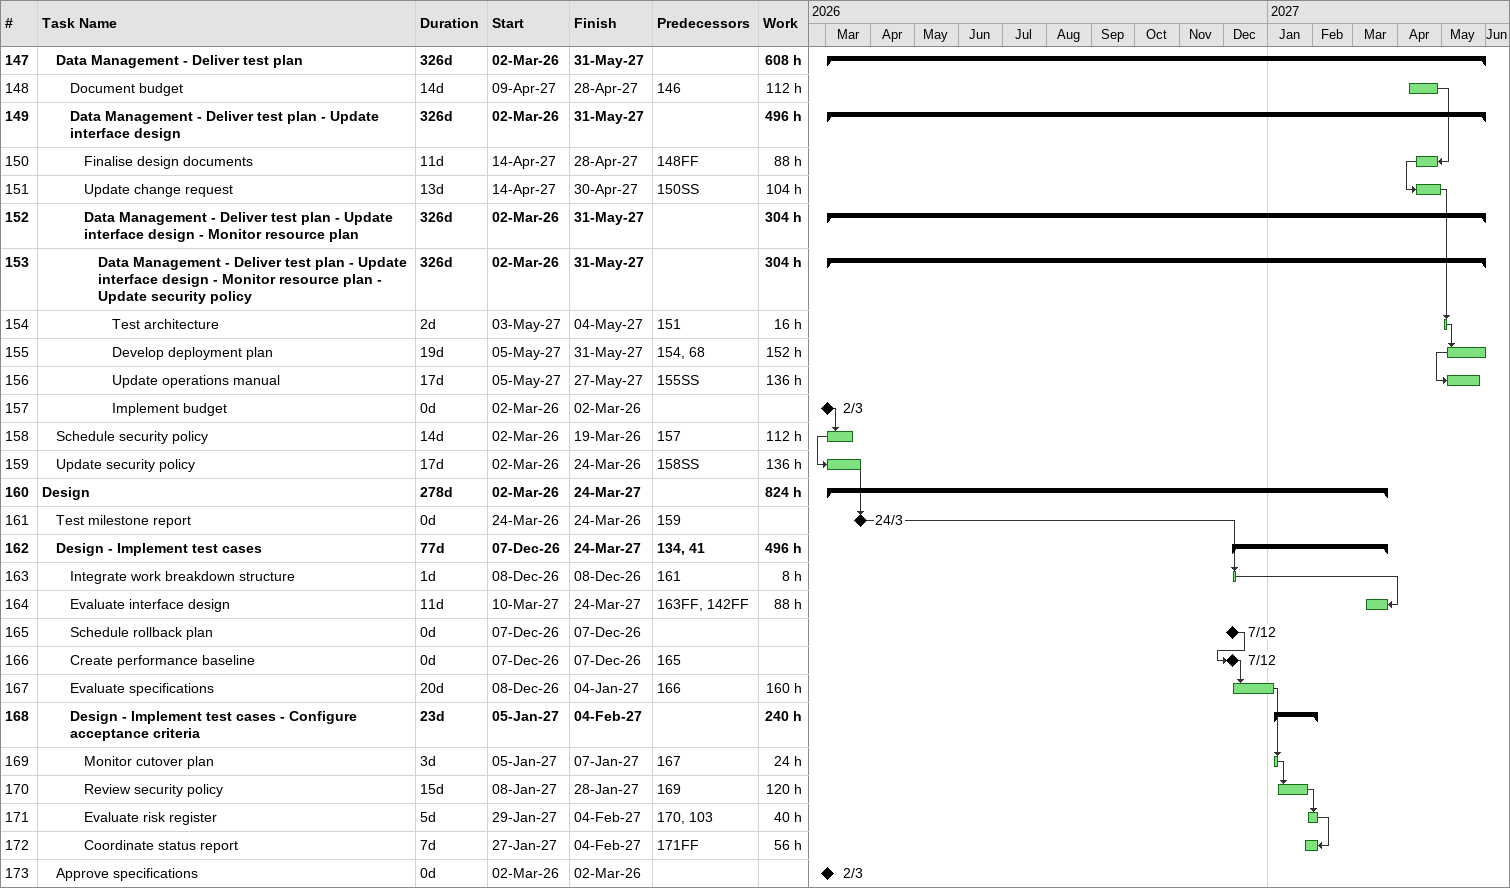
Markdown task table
| ID | Level | Task | Duration | Start | Finish | Predecessors | Work (h) |
|---|---|---|---|---|---|---|---|
| 147 | 2 | **Data Management - Deliver test plan** | 326d | 2026-03-02 | 2027-05-31 |  | 608 |
| 148 | 3 | Document budget | 14d | 2027-04-09 | 2027-04-28 | 146 | 112 |
| 149 | 3 | **Data Management - Deliver test plan - Update interface design** | 326d | 2026-03-02 | 2027-05-31 |  | 496 |
| 150 | 4 | Finalise design documents | 11d | 2027-04-14 | 2027-04-28 | 148FF | 88 |
| 151 | 4 | Update change request | 13d | 2027-04-14 | 2027-04-30 | 150SS | 104 |
| 152 | 4 | **Data Management - Deliver test plan - Update interface design - Monitor resource plan** | 326d | 2026-03-02 | 2027-05-31 |  | 304 |
| 153 | 5 | **Data Management - Deliver test plan - Update interface design - Monitor resource plan - Update security policy** | 326d | 2026-03-02 | 2027-05-31 |  | 304 |
| 154 | 6 | Test architecture | 2d | 2027-05-03 | 2027-05-04 | 151 | 16 |
| 155 | 6 | Develop deployment plan | 19d | 2027-05-05 | 2027-05-31 | 154, 68 | 152 |
| 156 | 6 | Update operations manual | 17d | 2027-05-05 | 2027-05-27 | 155SS | 136 |
| 157 | 6 | Implement budget | 0d | 2026-03-02 | 2026-03-02 |  |  |
| 158 | 2 | Schedule security policy | 14d | 2026-03-02 | 2026-03-19 | 157 | 112 |
| 159 | 2 | Update security policy | 17d | 2026-03-02 | 2026-03-24 | 158SS | 136 |
| 160 | 1 | **Design** | 278d | 2026-03-02 | 2027-03-24 |  | 824 |
| 161 | 2 | Test milestone report | 0d | 2026-03-24 | 2026-03-24 | 159 |  |
| 162 | 2 | **Design - Implement test cases** | 77d | 2026-12-07 | 2027-03-24 | 134, 41 | 496 |
| 163 | 3 | Integrate work breakdown structure | 1d | 2026-12-08 | 2026-12-08 | 161 | 8 |
| 164 | 3 | Evaluate interface design | 11d | 2027-03-10 | 2027-03-24 | 163FF, 142FF | 88 |
| 165 | 3 | Schedule rollback plan | 0d | 2026-12-07 | 2026-12-07 |  |  |
| 166 | 3 | Create performance baseline | 0d | 2026-12-07 | 2026-12-07 | 165 |  |
| 167 | 3 | Evaluate specifications | 20d | 2026-12-08 | 2027-01-04 | 166 | 160 |
| 168 | 3 | **Design - Implement test cases - Configure acceptance criteria** | 23d | 2027-01-05 | 2027-02-04 |  | 240 |
| 169 | 4 | Monitor cutover plan | 3d | 2027-01-05 | 2027-01-07 | 167 | 24 |
| 170 | 4 | Review security policy | 15d | 2027-01-08 | 2027-01-28 | 169 | 120 |
| 171 | 4 | Evaluate risk register | 5d | 2027-01-29 | 2027-02-04 | 170, 103 | 40 |
| 172 | 4 | Coordinate status report | 7d | 2027-01-27 | 2027-02-04 | 171FF | 56 |
| 173 | 2 | Approve specifications | 0d | 2026-03-02 | 2026-03-02 |  |  |
